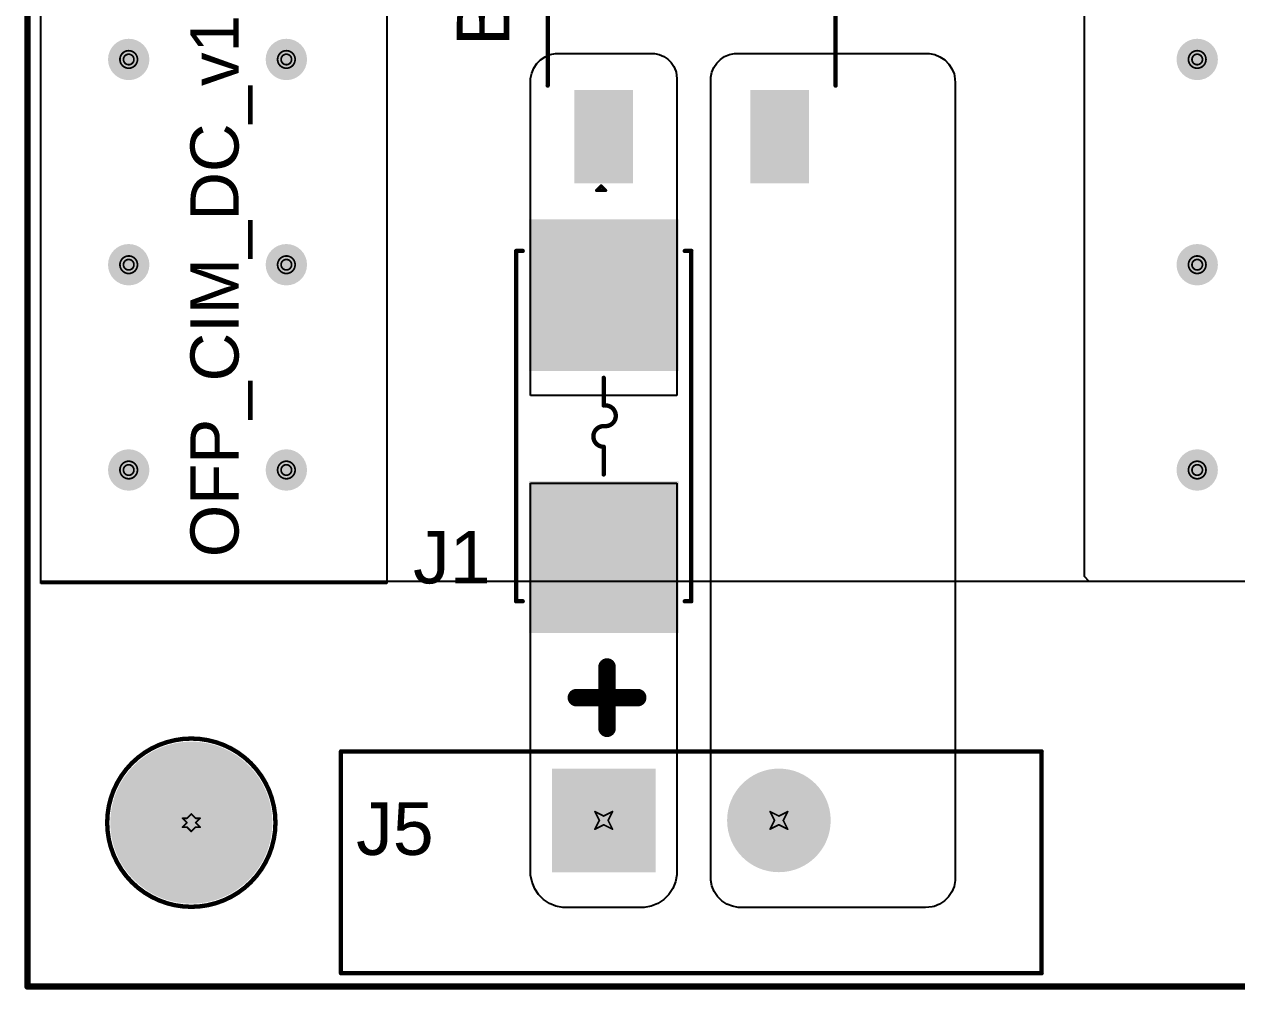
# Model space of a CAD drawing. Header units: inches. Extents: x 0 to 276, y 0 to 124.
# Drawn here: x 0.15 to 35.32, y 0.15 to 28.15 of the extents above; entities that cross this region are included whole.
import ezdxf

# ---------------------------------------------------------------- set-up
doc = ezdxf.new("R2010")
doc.units = ezdxf.units.IN
for name, color, linetype in [('Board Outline', 216, 'Continuous'), ('Bottom Layer', 5, 'Continuous'), ('Bottom Solder', 6, 'Continuous'), ('Drill Drawing', 1, 'Continuous'), ('Multi-Layer', 9, 'Continuous'), ('Pad Holes', 156, 'Continuous'), ('Top Layer', 1, 'Continuous'), ('Top Overlay', 2, 'Continuous'), ('Top Paste', 8, 'Continuous'), ('Top Solder', 216, 'Continuous'), ('Via Holes', 16, 'Continuous')]:
    doc.layers.add(name, color=color, linetype=linetype)
doc.styles.add('Arial', font='', dxfattribs={"height": 0.2})
doc.styles.get('Arial').set_extended_font_data('Arial')

# ---------------------------------------------------------------- blocks, each defined once
blk = doc.blocks.new('DB2ERM_5_08_2P_GN_1')
at = {"layer": 'Bottom Layer'}
blk.add_hatch(color=5, dxfattribs=at).paths.add_polyline_path([(-3.94, 1.4), (-1.14, 1.4), (-1.14, -1.4), (-3.94, -1.4)])
h = blk.add_hatch(color=5, dxfattribs=at)
edge = h.paths.add_edge_path()
edge.add_arc((2.54, 0), 1.4, 0, 360)
at = {"layer": 'Bottom Solder'}
blk.add_hatch(color=6, dxfattribs=at).paths.add_polyline_path([(-4.042, 1.502), (-1.038, 1.502), (-1.038, -1.502), (-4.042, -1.502)])
h = blk.add_hatch(color=6, dxfattribs=at)
edge = h.paths.add_edge_path()
edge.add_arc((2.54, 0), 1.502, 0, 360)
at = {"layer": 'Multi-Layer'}
blk.add_hatch(color=9, dxfattribs=at).paths.add_polyline_path([(-3.94, 1.4), (-1.14, 1.4), (-1.14, -1.4), (-3.94, -1.4)])
h = blk.add_hatch(color=9, dxfattribs=at)
edge = h.paths.add_edge_path()
edge.add_arc((2.54, 0), 1.4, 0, 360)
at = {"layer": 'Pad Holes'}
h = blk.add_hatch(color=7, dxfattribs=at)
edge = h.paths.add_edge_path()
edge.add_arc((-2.54, 0), 0.95, 0, 360)
h = blk.add_hatch(color=7, dxfattribs=at)
edge = h.paths.add_edge_path()
edge.add_arc((2.54, 0), 0.95, 0, 360)
at = {"layer": 'Top Layer'}
blk.add_hatch(color=1, dxfattribs=at).paths.add_polyline_path([(-3.94, 1.4), (-1.14, 1.4), (-1.14, -1.4), (-3.94, -1.4)])
h = blk.add_hatch(color=1, dxfattribs=at)
edge = h.paths.add_edge_path()
edge.add_arc((2.54, 0), 1.4, 0, 360)
at = {"layer": 'Top Solder'}
blk.add_hatch(color=216, dxfattribs=at).paths.add_polyline_path([(-4.042, 1.502), (-1.038, 1.502), (-1.038, -1.502), (-4.042, -1.502)])
h = blk.add_hatch(color=216, dxfattribs=at)
edge = h.paths.add_edge_path()
edge.add_arc((2.54, 0), 1.502, 0, 360)
at = {"layer": 'Top Overlay'}
for points in [[(-10.16, -4.432, 0.127, 0.127, 0), (-10.16, 2, 0.127, 0.127, 0)], [(-10.16, 2, 0.127, 0.127, 0), (10.16, 2, 0.127, 0.127, 0)], [(10.16, 2, 0.127, 0.127, 0), (10.16, -4.432, 0.127, 0.127, 0)], [(-10.16, -4.432, 0.127, 0.127, 0), (10.16, -4.432, 0.127, 0.127, 0)]]:
    blk.add_lwpolyline(points, format="xyseb", dxfattribs=at)
for points in [[(-10.192, 2, 0.0635, 0.0635, 1), (-10.128, 2, 0.0635, 0.0635, 1)], [(-10.192, 2, 0.0635, 0.0635, 1), (-10.128, 2, 0.0635, 0.0635, 1)], [(10.128, 2, 0.0635, 0.0635, 1), (10.192, 2, 0.0635, 0.0635, 1)], [(10.128, 2, 0.0635, 0.0635, 1), (10.192, 2, 0.0635, 0.0635, 1)], [(-10.192, -4.432, 0.0635, 0.0635, 1), (-10.128, -4.432, 0.0635, 0.0635, 1)], [(-10.192, -4.432, 0.0635, 0.0635, 1), (-10.128, -4.432, 0.0635, 0.0635, 1)], [(10.128, -4.432, 0.0635, 0.0635, 1), (10.192, -4.432, 0.0635, 0.0635, 1)], [(10.128, -4.432, 0.0635, 0.0635, 1), (10.192, -4.432, 0.0635, 0.0635, 1)]]:
    blk.add_lwpolyline(points, format="xyseb", close=True, dxfattribs=at)
blk = doc.blocks.new('01550900M_2')
at = {"layer": 'Top Layer'}
for points in [[(-5.95, 2.12), (-1.65, 2.12), (-1.65, -2.12), (-5.95, -2.12)], [(1.65, 2.12), (5.95, 2.12), (5.95, -2.12), (1.65, -2.12)]]:
    blk.add_hatch(color=1, dxfattribs=at).paths.add_polyline_path(points)
at = {"layer": 'Top Paste'}
for points in [[(-5.95, 2.12), (-1.65, 2.12), (-1.65, -2.12), (-5.95, -2.12)], [(1.65, 2.12), (5.95, 2.12), (5.95, -2.12), (1.65, -2.12)]]:
    blk.add_hatch(color=8, dxfattribs=at).paths.add_polyline_path(points)
at = {"layer": 'Top Solder'}
for points in [[(-6.001, 2.171), (-1.599, 2.171), (-1.599, -2.171), (-6.001, -2.171)], [(1.599, 2.171), (6.001, 2.171), (6.001, -2.171), (1.599, -2.171)]]:
    blk.add_hatch(color=216, dxfattribs=at).paths.add_polyline_path(points)
at = {"layer": 'Top Overlay'}
for points in [[(-5.08, 2.54, 0.127, 0.127, 0), (-5.08, 2.351, 0.127, 0.127, 0)], [(-5.08, 2.54, 0.127, 0.127, 0), (5.08, 2.54, 0.127, 0.127, 0)], [(5.08, 2.54, 0.127, 0.127, 0), (5.08, 2.351, 0.127, 0.127, 0)], [(-0.6, 0, 0.127, 0.127, -1), (0, 0, 0.127, 0.127, 0)], [(-1.4, 0, 0.127, 0.127, 0), (-0.6, 0, 0.127, 0.127, 0)], [(0.6, -0.05, 0.127, 0.127, -1), (0, -0.05, 0.127, 0.127, 0)], [(0.6, 0, 0.127, 0.127, 0), (1.4, 0, 0.127, 0.127, 0)], [(-5.08, -2.351, 0.127, 0.127, 0), (-5.08, -2.54, 0.127, 0.127, 0)], [(5.08, -2.351, 0.127, 0.127, 0), (5.08, -2.54, 0.127, 0.127, 0)], [(-5.08, -2.54, 0.127, 0.127, 0), (5.08, -2.54, 0.127, 0.127, 0)]]:
    blk.add_lwpolyline(points, format="xyseb", dxfattribs=at)
for points in [[(-5.112, 2.54, 0.0635, 0.0635, 1), (-5.048, 2.54, 0.0635, 0.0635, 1)], [(-5.112, 2.54, 0.0635, 0.0635, 1), (-5.048, 2.54, 0.0635, 0.0635, 1)], [(5.048, 2.54, 0.0635, 0.0635, 1), (5.112, 2.54, 0.0635, 0.0635, 1)], [(5.048, 2.54, 0.0635, 0.0635, 1), (5.112, 2.54, 0.0635, 0.0635, 1)], [(-5.112, 2.351, 0.0635, 0.0635, 1), (-5.048, 2.351, 0.0635, 0.0635, 1)], [(5.048, 2.351, 0.0635, 0.0635, 1), (5.112, 2.351, 0.0635, 0.0635, 1)], [(-1.432, 0, 0.0635, 0.0635, 1), (-1.368, 0, 0.0635, 0.0635, 1)], [(-0.632, 0, 0.0635, 0.0635, 1), (-0.568, 0, 0.0635, 0.0635, 1)], [(-0.632, 0, 0.0635, 0.0635, 1), (-0.568, 0, 0.0635, 0.0635, 1)], [(-0.032, 0, 0.0635, 0.0635, 1), (0.032, 0, 0.0635, 0.0635, 1)], [(-0.032, -0.05, 0.0635, 0.0635, 1), (0.032, -0.05, 0.0635, 0.0635, 1)], [(0.568, 0, 0.0635, 0.0635, 1), (0.632, 0, 0.0635, 0.0635, 1)], [(0.568, -0.05, 0.0635, 0.0635, 1), (0.632, -0.05, 0.0635, 0.0635, 1)], [(1.368, 0, 0.0635, 0.0635, 1), (1.432, 0, 0.0635, 0.0635, 1)], [(-5.112, -2.351, 0.0635, 0.0635, 1), (-5.048, -2.351, 0.0635, 0.0635, 1)], [(5.048, -2.351, 0.0635, 0.0635, 1), (5.112, -2.351, 0.0635, 0.0635, 1)], [(-5.112, -2.54, 0.0635, 0.0635, 1), (-5.048, -2.54, 0.0635, 0.0635, 1)], [(-5.112, -2.54, 0.0635, 0.0635, 1), (-5.048, -2.54, 0.0635, 0.0635, 1)], [(5.048, -2.54, 0.0635, 0.0635, 1), (5.112, -2.54, 0.0635, 0.0635, 1)], [(5.048, -2.54, 0.0635, 0.0635, 1), (5.112, -2.54, 0.0635, 0.0635, 1)]]:
    blk.add_lwpolyline(points, format="xyseb", close=True, dxfattribs=at)
blk = doc.blocks.new('DBS_4')
at = {"layer": 'Top Layer'}
for points in [[(-5.66, 3.3), (-3.16, 3.3), (-3.16, 1.8), (-5.66, 1.8)], [(3.16, 3.3), (5.66, 3.3), (5.66, 1.8), (3.16, 1.8)], [(-5.66, -1.8), (-3.16, -1.8), (-3.16, -3.3), (-5.66, -3.3)], [(3.16, -1.8), (5.66, -1.8), (5.66, -3.3), (3.16, -3.3)]]:
    blk.add_hatch(color=1, dxfattribs=at).paths.add_polyline_path(points)
at = {"layer": 'Top Paste'}
for points in [[(-5.66, 3.3), (-3.16, 3.3), (-3.16, 1.8), (-5.66, 1.8)], [(3.16, 3.3), (5.66, 3.3), (5.66, 1.8), (3.16, 1.8)], [(-5.66, -1.8), (-3.16, -1.8), (-3.16, -3.3), (-5.66, -3.3)], [(3.16, -1.8), (5.66, -1.8), (5.66, -3.3), (3.16, -3.3)]]:
    blk.add_hatch(color=8, dxfattribs=at).paths.add_polyline_path(points)
at = {"layer": 'Top Solder'}
for points in [[(-5.762, 3.402), (-3.058, 3.402), (-3.058, 1.698), (-5.762, 1.698)], [(3.058, 3.402), (5.762, 3.402), (5.762, 1.698), (3.058, 1.698)], [(-5.762, -1.698), (-3.058, -1.698), (-3.058, -3.402), (-5.762, -3.402)], [(3.058, -1.698), (5.762, -1.698), (5.762, -3.402), (3.058, -3.402)]]:
    blk.add_hatch(color=216, dxfattribs=at).paths.add_polyline_path(points)
at = {"layer": 'Top Overlay'}
for points in [[(-2.925, 4.175, 0.127, 0.127, 0), (2.675, 4.175, 0.127, 0.127, 0)], [(-5.966, 2.752, 0.1, 0.1, 0), (-5.839, 2.625, 0.1, 0.1, 0)], [(-5.966, 2.752, 0.1, 0.1, 0), (-5.966, 2.498, 0.1, 0.1, 0)], [(-5.839, 2.625, 0.1, 0.1, 0), (-5.966, 2.498, 0.1, 0.1, 0)], [(2.25, 2.669, 0.127, 0.127, 0), (2.25, 2.034, 0.127, 0.127, 0)], [(2.4, -2.271, 0.127, 0.127, 0), (2.4, -2.779, 0.127, 0.127, 0)], [(2.146, -2.525, 0.127, 0.127, 0), (2.654, -2.525, 0.127, 0.127, 0)], [(-2.925, -4.175, 0.127, 0.127, 0), (2.675, -4.175, 0.127, 0.127, 0)]]:
    blk.add_lwpolyline(points, format="xyseb", dxfattribs=at)
for points in [[(-2.957, 4.175, 0.0635, 0.0635, 1), (-2.893, 4.175, 0.0635, 0.0635, 1)], [(2.643, 4.175, 0.0635, 0.0635, 1), (2.707, 4.175, 0.0635, 0.0635, 1)], [(-5.991, 2.752, 0.05, 0.05, 1), (-5.941, 2.752, 0.05, 0.05, 1)], [(-5.991, 2.752, 0.05, 0.05, 1), (-5.941, 2.752, 0.05, 0.05, 1)], [(-5.991, 2.498, 0.05, 0.05, 1), (-5.941, 2.498, 0.05, 0.05, 1)], [(-5.991, 2.498, 0.05, 0.05, 1), (-5.941, 2.498, 0.05, 0.05, 1)], [(-5.864, 2.625, 0.05, 0.05, 1), (-5.814, 2.625, 0.05, 0.05, 1)], [(-5.864, 2.625, 0.05, 0.05, 1), (-5.814, 2.625, 0.05, 0.05, 1)], [(2.218, 2.669, 0.0635, 0.0635, 1), (2.282, 2.669, 0.0635, 0.0635, 1)], [(2.218, 2.034, 0.0635, 0.0635, 1), (2.282, 2.034, 0.0635, 0.0635, 1)], [(2.368, -2.271, 0.0635, 0.0635, 1), (2.432, -2.271, 0.0635, 0.0635, 1)], [(2.114, -2.525, 0.0635, 0.0635, 1), (2.178, -2.525, 0.0635, 0.0635, 1)], [(2.368, -2.779, 0.0635, 0.0635, 1), (2.432, -2.779, 0.0635, 0.0635, 1)], [(2.622, -2.525, 0.0635, 0.0635, 1), (2.686, -2.525, 0.0635, 0.0635, 1)], [(-2.957, -4.175, 0.0635, 0.0635, 1), (-2.893, -4.175, 0.0635, 0.0635, 1)], [(2.643, -4.175, 0.0635, 0.0635, 1), (2.707, -4.175, 0.0635, 0.0635, 1)]]:
    blk.add_lwpolyline(points, format="xyseb", close=True, dxfattribs=at)

msp = doc.modelspace()

# ---------------------------------------------------------------- hatches: boundary and pattern name
at = {"layer": 'Bottom Layer'}
h = msp.add_hatch(color=5, dxfattribs=at)
edge = h.paths.add_edge_path()
edge.add_arc((3.184, 27.134), 0.6, 0, 360)
h = msp.add_hatch(color=5, dxfattribs=at)
edge = h.paths.add_edge_path()
edge.add_arc((7.756, 27.134), 0.6, 0, 360)
h = msp.add_hatch(color=5, dxfattribs=at)
edge = h.paths.add_edge_path()
edge.add_arc((34.172, 27.134), 0.6, 0, 360)
h = msp.add_hatch(color=5, dxfattribs=at)
edge = h.paths.add_edge_path()
edge.add_arc((3.184, 21.181), 0.6, 0, 360)
h = msp.add_hatch(color=5, dxfattribs=at)
edge = h.paths.add_edge_path()
edge.add_arc((7.756, 21.181), 0.6, 0, 360)
h = msp.add_hatch(color=5, dxfattribs=at)
edge = h.paths.add_edge_path()
edge.add_arc((34.172, 21.181), 0.6, 0, 360)
h = msp.add_hatch(color=5, dxfattribs=at)
edge = h.paths.add_edge_path()
edge.add_arc((3.184, 15.228), 0.6, 0, 360)
h = msp.add_hatch(color=5, dxfattribs=at)
edge = h.paths.add_edge_path()
edge.add_arc((7.756, 15.228), 0.6, 0, 360)
h = msp.add_hatch(color=5, dxfattribs=at)
edge = h.paths.add_edge_path()
edge.add_arc((34.172, 15.228), 0.6, 0, 360)
h = msp.add_hatch(color=5, dxfattribs=at)
edge = h.paths.add_edge_path()
edge.add_arc((5, 5), 2.25, 0, 360)
at = {"layer": 'Bottom Solder'}
h = msp.add_hatch(color=6, dxfattribs=at)
edge = h.paths.add_edge_path()
edge.add_arc((5, 5), 2.352, 0, 360)
at = {"layer": 'Multi-Layer'}
h = msp.add_hatch(color=9, dxfattribs=at)
edge = h.paths.add_edge_path()
edge.add_arc((5, 5), 2.25, 0, 360)
at = {"layer": 'Pad Holes'}
h = msp.add_hatch(color=7, dxfattribs=at)
edge = h.paths.add_edge_path()
edge.add_arc((5, 5), 1.75, 0, 360)
at = {"layer": 'Top Layer'}
h = msp.add_hatch(color=1, dxfattribs=at)
edge = h.paths.add_edge_path()
edge.add_arc((3.184, 27.134), 0.6, 0, 360)
h = msp.add_hatch(color=1, dxfattribs=at)
edge = h.paths.add_edge_path()
edge.add_arc((7.756, 27.134), 0.6, 0, 360)
h = msp.add_hatch(color=1, dxfattribs=at)
edge = h.paths.add_edge_path()
edge.add_arc((34.172, 27.134), 0.6, 0, 360)
h = msp.add_hatch(color=1, dxfattribs=at)
edge = h.paths.add_edge_path()
edge.add_arc((3.184, 21.181), 0.6, 0, 360)
h = msp.add_hatch(color=1, dxfattribs=at)
edge = h.paths.add_edge_path()
edge.add_arc((7.756, 21.181), 0.6, 0, 360)
h = msp.add_hatch(color=1, dxfattribs=at)
edge = h.paths.add_edge_path()
edge.add_arc((34.172, 21.181), 0.6, 0, 360)
h = msp.add_hatch(color=1, dxfattribs=at)
edge = h.paths.add_edge_path()
edge.add_arc((3.184, 15.228), 0.6, 0, 360)
h = msp.add_hatch(color=1, dxfattribs=at)
edge = h.paths.add_edge_path()
edge.add_arc((7.756, 15.228), 0.6, 0, 360)
h = msp.add_hatch(color=1, dxfattribs=at)
edge = h.paths.add_edge_path()
edge.add_arc((34.172, 15.228), 0.6, 0, 360)
h = msp.add_hatch(color=1, dxfattribs=at)
edge = h.paths.add_edge_path()
edge.add_arc((5, 5), 2.25, 0, 360)
at = {"layer": 'Top Solder'}
h = msp.add_hatch(color=216, dxfattribs=at)
edge = h.paths.add_edge_path()
edge.add_arc((5, 5), 2.352, 0, 360)
at = {"layer": 'Via Holes'}
h = msp.add_hatch(color=7, dxfattribs=at)
edge = h.paths.add_edge_path()
edge.add_arc((3.184, 27.134), 0.3, 0, 360)
h = msp.add_hatch(color=7, dxfattribs=at)
edge = h.paths.add_edge_path()
edge.add_arc((7.756, 27.134), 0.3, 0, 360)
h = msp.add_hatch(color=7, dxfattribs=at)
edge = h.paths.add_edge_path()
edge.add_arc((34.172, 27.134), 0.3, 0, 360)
h = msp.add_hatch(color=7, dxfattribs=at)
edge = h.paths.add_edge_path()
edge.add_arc((3.184, 21.181), 0.3, 0, 360)
h = msp.add_hatch(color=7, dxfattribs=at)
edge = h.paths.add_edge_path()
edge.add_arc((7.756, 21.181), 0.3, 0, 360)
h = msp.add_hatch(color=7, dxfattribs=at)
edge = h.paths.add_edge_path()
edge.add_arc((34.172, 21.181), 0.3, 0, 360)
h = msp.add_hatch(color=7, dxfattribs=at)
edge = h.paths.add_edge_path()
edge.add_arc((3.184, 15.228), 0.3, 0, 360)
h = msp.add_hatch(color=7, dxfattribs=at)
edge = h.paths.add_edge_path()
edge.add_arc((7.756, 15.228), 0.3, 0, 360)
h = msp.add_hatch(color=7, dxfattribs=at)
edge = h.paths.add_edge_path()
edge.add_arc((34.172, 15.228), 0.3, 0, 360)

# ---------------------------------------------------------------- linework, layer by layer
at = {"layer": 'Board Outline'}
for points in [[(0.25, 0.25, 0.191, 0.191, 0), (0.25, 64.75, 0.191, 0.191, 0)], [(0.25, 0.25, 0.191, 0.191, 0), (109.75, 0.25, 0.191, 0.191, 0)], [(0.259, 0.259, 0.127, 0.127, 0), (109.741, 0.259, 0.127, 0.127, 0)]]:
    msp.add_lwpolyline(points, format="xyseb", dxfattribs=at)
for points in [[(0.202, 0.25, 0.0952, 0.0952, 1), (0.298, 0.25, 0.0952, 0.0952, 1)], [(0.202, 0.25, 0.0952, 0.0952, 1), (0.298, 0.25, 0.0952, 0.0952, 1)], [(0.227, 0.259, 0.0635, 0.0635, 1), (0.291, 0.259, 0.0635, 0.0635, 1)]]:
    msp.add_lwpolyline(points, format="xyseb", close=True, dxfattribs=at)
at = {"layer": 'Bottom Layer'}
for p, q in [((0.638, 11.994), (0.638, 64.362)), ((45.951, 11.994), (0.638, 11.994))]:
    msp.add_line(p, q, dxfattribs=at)
at = {"layer": 'Drill Drawing'}
for points in [[(3.438, 27.134, 0.0508, 0.0508, 1), (2.93, 27.134, 0.0508, 0.0508, 1)], [(2.917, 27.134, 0.0254, 0.0254, 1), (2.943, 27.134, 0.0254, 0.0254, 1)], [(3.336, 27.134, 0.0508, 0.0508, 1), (3.032, 27.134, 0.0508, 0.0508, 1)], [(3.019, 27.134, 0.0254, 0.0254, 1), (3.044, 27.134, 0.0254, 0.0254, 1)], [(3.324, 27.134, 0.0254, 0.0254, 1), (3.349, 27.134, 0.0254, 0.0254, 1)], [(3.425, 27.134, 0.0254, 0.0254, 1), (3.451, 27.134, 0.0254, 0.0254, 1)], [(8.01, 27.134, 0.0508, 0.0508, 1), (7.502, 27.134, 0.0508, 0.0508, 1)], [(7.489, 27.134, 0.0254, 0.0254, 1), (7.515, 27.134, 0.0254, 0.0254, 1)], [(7.908, 27.134, 0.0508, 0.0508, 1), (7.604, 27.134, 0.0508, 0.0508, 1)], [(7.591, 27.134, 0.0254, 0.0254, 1), (7.616, 27.134, 0.0254, 0.0254, 1)], [(7.896, 27.134, 0.0254, 0.0254, 1), (7.921, 27.134, 0.0254, 0.0254, 1)], [(7.997, 27.134, 0.0254, 0.0254, 1), (8.023, 27.134, 0.0254, 0.0254, 1)], [(34.426, 27.134, 0.0508, 0.0508, 1), (33.918, 27.134, 0.0508, 0.0508, 1)], [(33.905, 27.134, 0.0254, 0.0254, 1), (33.931, 27.134, 0.0254, 0.0254, 1)], [(34.324, 27.134, 0.0508, 0.0508, 1), (34.02, 27.134, 0.0508, 0.0508, 1)], [(34.007, 27.134, 0.0254, 0.0254, 1), (34.032, 27.134, 0.0254, 0.0254, 1)], [(34.312, 27.134, 0.0254, 0.0254, 1), (34.337, 27.134, 0.0254, 0.0254, 1)], [(34.413, 27.134, 0.0254, 0.0254, 1), (34.439, 27.134, 0.0254, 0.0254, 1)], [(3.438, 21.181, 0.0508, 0.0508, 1), (2.93, 21.181, 0.0508, 0.0508, 1)], [(8.01, 21.181, 0.0508, 0.0508, 1), (7.502, 21.181, 0.0508, 0.0508, 1)], [(34.426, 21.181, 0.0508, 0.0508, 1), (33.918, 21.181, 0.0508, 0.0508, 1)], [(2.917, 21.181, 0.0254, 0.0254, 1), (2.943, 21.181, 0.0254, 0.0254, 1)], [(3.336, 21.181, 0.0508, 0.0508, 1), (3.032, 21.181, 0.0508, 0.0508, 1)], [(3.019, 21.181, 0.0254, 0.0254, 1), (3.044, 21.181, 0.0254, 0.0254, 1)], [(3.324, 21.181, 0.0254, 0.0254, 1), (3.349, 21.181, 0.0254, 0.0254, 1)], [(3.425, 21.181, 0.0254, 0.0254, 1), (3.451, 21.181, 0.0254, 0.0254, 1)], [(7.489, 21.181, 0.0254, 0.0254, 1), (7.515, 21.181, 0.0254, 0.0254, 1)], [(7.908, 21.181, 0.0508, 0.0508, 1), (7.604, 21.181, 0.0508, 0.0508, 1)], [(7.591, 21.181, 0.0254, 0.0254, 1), (7.616, 21.181, 0.0254, 0.0254, 1)], [(7.896, 21.181, 0.0254, 0.0254, 1), (7.921, 21.181, 0.0254, 0.0254, 1)], [(7.997, 21.181, 0.0254, 0.0254, 1), (8.023, 21.181, 0.0254, 0.0254, 1)], [(33.905, 21.181, 0.0254, 0.0254, 1), (33.931, 21.181, 0.0254, 0.0254, 1)], [(34.324, 21.181, 0.0508, 0.0508, 1), (34.02, 21.181, 0.0508, 0.0508, 1)], [(34.007, 21.181, 0.0254, 0.0254, 1), (34.032, 21.181, 0.0254, 0.0254, 1)], [(34.312, 21.181, 0.0254, 0.0254, 1), (34.337, 21.181, 0.0254, 0.0254, 1)], [(34.413, 21.181, 0.0254, 0.0254, 1), (34.439, 21.181, 0.0254, 0.0254, 1)], [(3.438, 15.228, 0.0508, 0.0508, 1), (2.93, 15.228, 0.0508, 0.0508, 1)], [(8.01, 15.228, 0.0508, 0.0508, 1), (7.502, 15.228, 0.0508, 0.0508, 1)], [(34.426, 15.228, 0.0508, 0.0508, 1), (33.918, 15.228, 0.0508, 0.0508, 1)], [(2.917, 15.228, 0.0254, 0.0254, 1), (2.943, 15.228, 0.0254, 0.0254, 1)], [(3.336, 15.228, 0.0508, 0.0508, 1), (3.032, 15.228, 0.0508, 0.0508, 1)], [(3.019, 15.228, 0.0254, 0.0254, 1), (3.044, 15.228, 0.0254, 0.0254, 1)], [(3.324, 15.228, 0.0254, 0.0254, 1), (3.349, 15.228, 0.0254, 0.0254, 1)], [(3.425, 15.228, 0.0254, 0.0254, 1), (3.451, 15.228, 0.0254, 0.0254, 1)], [(7.489, 15.228, 0.0254, 0.0254, 1), (7.515, 15.228, 0.0254, 0.0254, 1)], [(7.908, 15.228, 0.0508, 0.0508, 1), (7.604, 15.228, 0.0508, 0.0508, 1)], [(7.591, 15.228, 0.0254, 0.0254, 1), (7.616, 15.228, 0.0254, 0.0254, 1)], [(7.896, 15.228, 0.0254, 0.0254, 1), (7.921, 15.228, 0.0254, 0.0254, 1)], [(7.997, 15.228, 0.0254, 0.0254, 1), (8.023, 15.228, 0.0254, 0.0254, 1)], [(33.905, 15.228, 0.0254, 0.0254, 1), (33.931, 15.228, 0.0254, 0.0254, 1)], [(34.324, 15.228, 0.0508, 0.0508, 1), (34.02, 15.228, 0.0508, 0.0508, 1)], [(34.007, 15.228, 0.0254, 0.0254, 1), (34.032, 15.228, 0.0254, 0.0254, 1)], [(34.312, 15.228, 0.0254, 0.0254, 1), (34.337, 15.228, 0.0254, 0.0254, 1)], [(34.413, 15.228, 0.0254, 0.0254, 1), (34.439, 15.228, 0.0254, 0.0254, 1)], [(4.987, 5.254, 0.0254, 0.0254, 1), (5.013, 5.254, 0.0254, 0.0254, 1)], [(4.987, 5.254, 0.0254, 0.0254, 1), (5.013, 5.254, 0.0254, 0.0254, 1)], [(16.693, 5.32, 0.0254, 0.0254, 1), (16.719, 5.32, 0.0254, 0.0254, 1)], [(16.693, 5.32, 0.0254, 0.0254, 1), (16.719, 5.32, 0.0254, 0.0254, 1)], [(17.201, 5.32, 0.0254, 0.0254, 1), (17.227, 5.32, 0.0254, 0.0254, 1)], [(17.201, 5.32, 0.0254, 0.0254, 1), (17.227, 5.32, 0.0254, 0.0254, 1)], [(21.773, 5.32, 0.0254, 0.0254, 1), (21.799, 5.32, 0.0254, 0.0254, 1)], [(21.773, 5.32, 0.0254, 0.0254, 1), (21.799, 5.32, 0.0254, 0.0254, 1)], [(22.281, 5.32, 0.0254, 0.0254, 1), (22.307, 5.32, 0.0254, 0.0254, 1)], [(22.281, 5.32, 0.0254, 0.0254, 1), (22.307, 5.32, 0.0254, 0.0254, 1)], [(4.733, 5.127, 0.0254, 0.0254, 1), (4.759, 5.127, 0.0254, 0.0254, 1)], [(4.733, 5.127, 0.0254, 0.0254, 1), (4.759, 5.127, 0.0254, 0.0254, 1)], [(4.86, 5.127, 0.0254, 0.0254, 1), (4.886, 5.127, 0.0254, 0.0254, 1)], [(4.86, 5.127, 0.0254, 0.0254, 1), (4.886, 5.127, 0.0254, 0.0254, 1)], [(4.86, 5, 0.0254, 0.0254, 1), (4.886, 5, 0.0254, 0.0254, 1)], [(4.86, 5, 0.0254, 0.0254, 1), (4.886, 5, 0.0254, 0.0254, 1)], [(5.114, 5.127, 0.0254, 0.0254, 1), (5.14, 5.127, 0.0254, 0.0254, 1)], [(5.114, 5.127, 0.0254, 0.0254, 1), (5.14, 5.127, 0.0254, 0.0254, 1)], [(5.114, 5, 0.0254, 0.0254, 1), (5.14, 5, 0.0254, 0.0254, 1)], [(5.114, 5, 0.0254, 0.0254, 1), (5.14, 5, 0.0254, 0.0254, 1)], [(5.241, 5.127, 0.0254, 0.0254, 1), (5.267, 5.127, 0.0254, 0.0254, 1)], [(5.241, 5.127, 0.0254, 0.0254, 1), (5.267, 5.127, 0.0254, 0.0254, 1)], [(16.82, 5.066, 0.0254, 0.0254, 1), (16.846, 5.066, 0.0254, 0.0254, 1)], [(16.82, 5.066, 0.0254, 0.0254, 1), (16.846, 5.066, 0.0254, 0.0254, 1)], [(16.947, 5.193, 0.0254, 0.0254, 1), (16.973, 5.193, 0.0254, 0.0254, 1)], [(16.947, 5.193, 0.0254, 0.0254, 1), (16.973, 5.193, 0.0254, 0.0254, 1)], [(16.947, 4.939, 0.0254, 0.0254, 1), (16.973, 4.939, 0.0254, 0.0254, 1)], [(16.947, 4.939, 0.0254, 0.0254, 1), (16.973, 4.939, 0.0254, 0.0254, 1)], [(17.074, 5.066, 0.0254, 0.0254, 1), (17.1, 5.066, 0.0254, 0.0254, 1)], [(17.074, 5.066, 0.0254, 0.0254, 1), (17.1, 5.066, 0.0254, 0.0254, 1)], [(21.9, 5.066, 0.0254, 0.0254, 1), (21.926, 5.066, 0.0254, 0.0254, 1)], [(21.9, 5.066, 0.0254, 0.0254, 1), (21.926, 5.066, 0.0254, 0.0254, 1)], [(22.027, 5.193, 0.0254, 0.0254, 1), (22.053, 5.193, 0.0254, 0.0254, 1)], [(22.027, 5.193, 0.0254, 0.0254, 1), (22.053, 5.193, 0.0254, 0.0254, 1)], [(22.027, 4.939, 0.0254, 0.0254, 1), (22.053, 4.939, 0.0254, 0.0254, 1)], [(22.027, 4.939, 0.0254, 0.0254, 1), (22.053, 4.939, 0.0254, 0.0254, 1)], [(22.154, 5.066, 0.0254, 0.0254, 1), (22.18, 5.066, 0.0254, 0.0254, 1)], [(22.154, 5.066, 0.0254, 0.0254, 1), (22.18, 5.066, 0.0254, 0.0254, 1)], [(4.733, 4.873, 0.0254, 0.0254, 1), (4.759, 4.873, 0.0254, 0.0254, 1)], [(4.733, 4.873, 0.0254, 0.0254, 1), (4.759, 4.873, 0.0254, 0.0254, 1)], [(4.86, 4.873, 0.0254, 0.0254, 1), (4.886, 4.873, 0.0254, 0.0254, 1)], [(4.86, 4.873, 0.0254, 0.0254, 1), (4.886, 4.873, 0.0254, 0.0254, 1)], [(4.987, 4.746, 0.0254, 0.0254, 1), (5.013, 4.746, 0.0254, 0.0254, 1)], [(4.987, 4.746, 0.0254, 0.0254, 1), (5.013, 4.746, 0.0254, 0.0254, 1)], [(5.114, 4.873, 0.0254, 0.0254, 1), (5.14, 4.873, 0.0254, 0.0254, 1)], [(5.114, 4.873, 0.0254, 0.0254, 1), (5.14, 4.873, 0.0254, 0.0254, 1)], [(5.241, 4.873, 0.0254, 0.0254, 1), (5.267, 4.873, 0.0254, 0.0254, 1)], [(5.241, 4.873, 0.0254, 0.0254, 1), (5.267, 4.873, 0.0254, 0.0254, 1)], [(16.693, 4.812, 0.0254, 0.0254, 1), (16.719, 4.812, 0.0254, 0.0254, 1)], [(16.693, 4.812, 0.0254, 0.0254, 1), (16.719, 4.812, 0.0254, 0.0254, 1)], [(17.201, 4.812, 0.0254, 0.0254, 1), (17.227, 4.812, 0.0254, 0.0254, 1)], [(17.201, 4.812, 0.0254, 0.0254, 1), (17.227, 4.812, 0.0254, 0.0254, 1)], [(21.773, 4.812, 0.0254, 0.0254, 1), (21.799, 4.812, 0.0254, 0.0254, 1)], [(21.773, 4.812, 0.0254, 0.0254, 1), (21.799, 4.812, 0.0254, 0.0254, 1)], [(22.281, 4.812, 0.0254, 0.0254, 1), (22.307, 4.812, 0.0254, 0.0254, 1)], [(22.281, 4.812, 0.0254, 0.0254, 1), (22.307, 4.812, 0.0254, 0.0254, 1)]]:
    msp.add_lwpolyline(points, format="xyseb", close=True, dxfattribs=at)
for points in [[(4.873, 5.127, 0.0508, 0.0508, 0), (5, 5.254, 0.0508, 0.0508, 0)], [(5, 5.254, 0.0508, 0.0508, 0), (5.127, 5.127, 0.0508, 0.0508, 0)], [(16.706, 5.32, 0.0508, 0.0508, 0), (16.96, 5.193, 0.0508, 0.0508, 0)], [(16.706, 5.32, 0.0508, 0.0508, 0), (16.833, 5.066, 0.0508, 0.0508, 0)], [(16.96, 5.193, 0.0508, 0.0508, 0), (17.214, 5.32, 0.0508, 0.0508, 0)], [(17.087, 5.066, 0.0508, 0.0508, 0), (17.214, 5.32, 0.0508, 0.0508, 0)], [(21.786, 5.32, 0.0508, 0.0508, 0), (22.04, 5.193, 0.0508, 0.0508, 0)], [(21.786, 5.32, 0.0508, 0.0508, 0), (21.913, 5.066, 0.0508, 0.0508, 0)], [(22.04, 5.193, 0.0508, 0.0508, 0), (22.294, 5.32, 0.0508, 0.0508, 0)], [(22.167, 5.066, 0.0508, 0.0508, 0), (22.294, 5.32, 0.0508, 0.0508, 0)], [(4.746, 5.127, 0.0508, 0.0508, 0), (4.873, 5, 0.0508, 0.0508, 0)], [(4.746, 5.127, 0.0508, 0.0508, 0), (4.873, 5.127, 0.0508, 0.0508, 0)], [(4.746, 4.873, 0.0508, 0.0508, 0), (4.873, 5, 0.0508, 0.0508, 0)], [(5.127, 5.127, 0.0508, 0.0508, 0), (5.254, 5.127, 0.0508, 0.0508, 0)], [(5.127, 5, 0.0508, 0.0508, 0), (5.254, 5.127, 0.0508, 0.0508, 0)], [(5.127, 5, 0.0508, 0.0508, 0), (5.254, 4.873, 0.0508, 0.0508, 0)], [(16.706, 4.812, 0.0508, 0.0508, 0), (16.833, 5.066, 0.0508, 0.0508, 0)], [(16.706, 4.812, 0.0508, 0.0508, 0), (16.96, 4.939, 0.0508, 0.0508, 0)], [(16.96, 4.939, 0.0508, 0.0508, 0), (17.214, 4.812, 0.0508, 0.0508, 0)], [(17.087, 5.066, 0.0508, 0.0508, 0), (17.214, 4.812, 0.0508, 0.0508, 0)], [(21.786, 4.812, 0.0508, 0.0508, 0), (21.913, 5.066, 0.0508, 0.0508, 0)], [(21.786, 4.812, 0.0508, 0.0508, 0), (22.04, 4.939, 0.0508, 0.0508, 0)], [(22.04, 4.939, 0.0508, 0.0508, 0), (22.294, 4.812, 0.0508, 0.0508, 0)], [(22.167, 5.066, 0.0508, 0.0508, 0), (22.294, 4.812, 0.0508, 0.0508, 0)], [(4.746, 4.873, 0.0508, 0.0508, 0), (4.873, 4.873, 0.0508, 0.0508, 0)], [(4.873, 4.873, 0.0508, 0.0508, 0), (5, 4.746, 0.0508, 0.0508, 0)], [(5, 4.746, 0.0508, 0.0508, 0), (5.127, 4.873, 0.0508, 0.0508, 0)], [(5.127, 4.873, 0.0508, 0.0508, 0), (5.254, 4.873, 0.0508, 0.0508, 0)]]:
    msp.add_lwpolyline(points, format="xyseb", dxfattribs=at)
at = {"layer": 'Top Layer'}
for p, q in [((0.638, 11.938), (0.638, 64.362)), ((10.668, 41.783), (10.668, 11.938)), ((30.899, 12.137), (30.9, 38.372)), ((15.019, 27.015), (15.13, 27.126)), ((15.13, 27.126), (15.261, 27.214)), ((15.261, 27.214), (15.407, 27.274)), ((15.407, 27.274), (15.561, 27.305)), ((15.561, 27.305), (15.64, 27.305)), ((15.64, 27.305), (15.64, 27.305)), ((15.64, 27.305), (18.357, 27.305)), ((18.357, 27.305), (18.428, 27.305)), ((18.428, 27.305), (18.568, 27.277)), ((18.568, 27.277), (18.7, 27.223)), ((18.7, 27.223), (18.818, 27.144)), ((18.818, 27.144), (18.919, 27.043)), ((20.236, 27.029), (20.342, 27.135)), ((20.342, 27.135), (20.467, 27.218)), ((20.467, 27.218), (20.606, 27.276)), ((20.606, 27.276), (20.753, 27.305)), ((20.753, 27.305), (20.828, 27.305)), ((20.828, 27.305), (26.316, 27.305)), ((20.828, 27.305), (20.828, 27.305)), ((26.316, 27.305), (26.398, 27.305)), ((26.398, 27.305), (26.56, 27.273)), ((26.56, 27.273), (26.712, 27.21)), ((26.712, 27.21), (26.85, 27.118)), ((26.85, 27.118), (26.966, 27.001)), ((14.84, 26.584), (14.871, 26.738)), ((14.871, 26.738), (14.931, 26.884)), ((14.931, 26.884), (15.019, 27.015)), ((18.919, 27.043), (18.998, 26.925)), ((18.998, 26.925), (19.052, 26.793)), ((19.052, 26.793), (19.057, 26.769)), ((19.057, 26.769), (19.08, 26.582)), ((20.066, 26.618), (20.095, 26.765)), ((20.095, 26.765), (20.153, 26.904)), ((20.153, 26.904), (20.236, 27.029)), ((26.966, 27.001), (27.058, 26.864)), ((27.058, 26.864), (27.121, 26.712)), ((14.84, 26.505), (14.84, 26.584)), ((14.84, 17.392), (14.84, 26.505)), ((19.08, 26.582), (19.08, 26.582)), ((19.08, 26.582), (19.08, 26.582)), ((19.08, 26.582), (19.08, 26.582)), ((19.08, 26.582), (19.08, 17.392)), ((20.066, 26.543), (20.066, 26.618)), ((20.066, 3.42), (20.066, 26.543)), ((27.121, 26.712), (27.132, 26.657)), ((27.132, 26.657), (27.153, 26.468)), ((27.153, 26.468), (27.153, 26.468)), ((27.153, 26.468), (27.153, 26.468)), ((27.153, 26.468), (27.153, 26.468)), ((27.153, 26.468), (27.153, 3.404)), ((19.08, 17.392), (14.84, 17.392)), ((14.84, 3.575), (14.84, 14.85)), ((14.84, 14.85), (19.08, 14.85)), ((19.08, 14.85), (19.08, 3.586)), ((31.043, 11.994), (30.899, 12.137)), ((109.362, 11.994), (31.043, 11.994)), ((10.668, 11.938), (0.638, 11.938)), ((14.84, 3.473), (14.84, 3.575)), ((14.84, 3.575), (14.84, 3.575)), ((19.08, 3.586), (19.08, 3.483)), ((14.88, 3.273), (14.84, 3.473)), ((14.958, 3.085), (14.88, 3.273)), ((19.04, 3.281), (18.961, 3.091)), ((19.08, 3.483), (19.04, 3.281)), ((20.066, 3.334), (20.066, 3.42)), ((20.1, 3.164), (20.066, 3.334)), ((27.153, 3.319), (27.12, 3.152)), ((27.153, 3.404), (27.153, 3.319)), ((15.071, 2.915), (14.958, 3.085)), ((15.215, 2.771), (15.071, 2.915)), ((18.846, 2.919), (18.701, 2.774)), ((18.961, 3.091), (18.846, 2.919)), ((20.166, 3.003), (20.1, 3.164)), ((20.263, 2.859), (20.166, 3.003)), ((20.385, 2.737), (20.263, 2.859)), ((26.96, 2.853), (26.84, 2.733)), ((27.055, 2.995), (26.96, 2.853)), ((27.12, 3.152), (27.055, 2.995)), ((15.385, 2.658), (15.215, 2.771)), ((15.573, 2.58), (15.385, 2.658)), ((15.773, 2.54), (15.573, 2.58)), ((15.875, 2.54), (15.773, 2.54)), ((18.137, 2.54), (15.875, 2.54)), ((18.339, 2.58), (18.137, 2.54)), ((18.529, 2.659), (18.339, 2.58)), ((18.701, 2.774), (18.529, 2.659)), ((20.529, 2.64), (20.385, 2.737)), ((20.69, 2.574), (20.529, 2.64)), ((20.86, 2.54), (20.69, 2.574)), ((20.946, 2.54), (20.86, 2.54)), ((26.289, 2.54), (20.946, 2.54)), ((26.483, 2.562), (26.289, 2.54)), ((26.541, 2.573), (26.483, 2.562)), ((26.698, 2.638), (26.541, 2.573)), ((26.84, 2.733), (26.698, 2.638))]:
    msp.add_line(p, q, dxfattribs=at)
at = {"layer": 'Top Overlay'}
for points in [[(17.056, 7.737, 0.508, 0.508, 0), (17.056, 9.515, 0.508, 0.508, 0)], [(16.167, 8.626, 0.508, 0.508, 0), (17.945, 8.626, 0.508, 0.508, 0)]]:
    msp.add_lwpolyline(points, format="xyseb", dxfattribs=at)
for points in [[(16.929, 9.515, 0.254, 0.254, 1), (17.183, 9.515, 0.254, 0.254, 1)], [(16.04, 8.626, 0.254, 0.254, 1), (16.294, 8.626, 0.254, 0.254, 1)], [(17.818, 8.626, 0.254, 0.254, 1), (18.072, 8.626, 0.254, 0.254, 1)], [(16.929, 7.737, 0.254, 0.254, 1), (17.183, 7.737, 0.254, 0.254, 1)], [(7.44, 5, 0.127, 0.127, 1), (2.56, 5, 0.127, 0.127, 1)], [(2.529, 5, 0.0635, 0.0635, 1), (2.592, 5, 0.0635, 0.0635, 1)], [(7.408, 5, 0.0635, 0.0635, 1), (7.471, 5, 0.0635, 0.0635, 1)]]:
    msp.add_lwpolyline(points, format="xyseb", close=True, dxfattribs=at)

# ---------------------------------------------------------------- block references
at = {"rotation": 90}
for name, p in [('DBS_4', (19.51, 29.302)), ('01550900M_2', (16.96, 16.5))]:
    msp.add_blockref(name, p, dxfattribs=at)
msp.add_blockref('DB2ERM_5_08_2P_GN_1', (19.5, 5.066))

# ---------------------------------------------------------------- texts
at = {"layer": 'Top Overlay', "style": 'Arial'}
for s, height, p in [('BR1', 1.524, (14.224, 27.525)), ('OFP_CIM_DC_v1.5', 1.397, (6.371, 12.7))]:
    msp.add_text(s, height=height, rotation=90, dxfattribs=at).set_placement(p)
for s, p in [('J1', (11.43, 11.938)), ('J5', (9.779, 4.064))]:
    msp.add_text(s, height=1.524, dxfattribs=at).set_placement(p)

doc.saveas('drawing.dxf')
